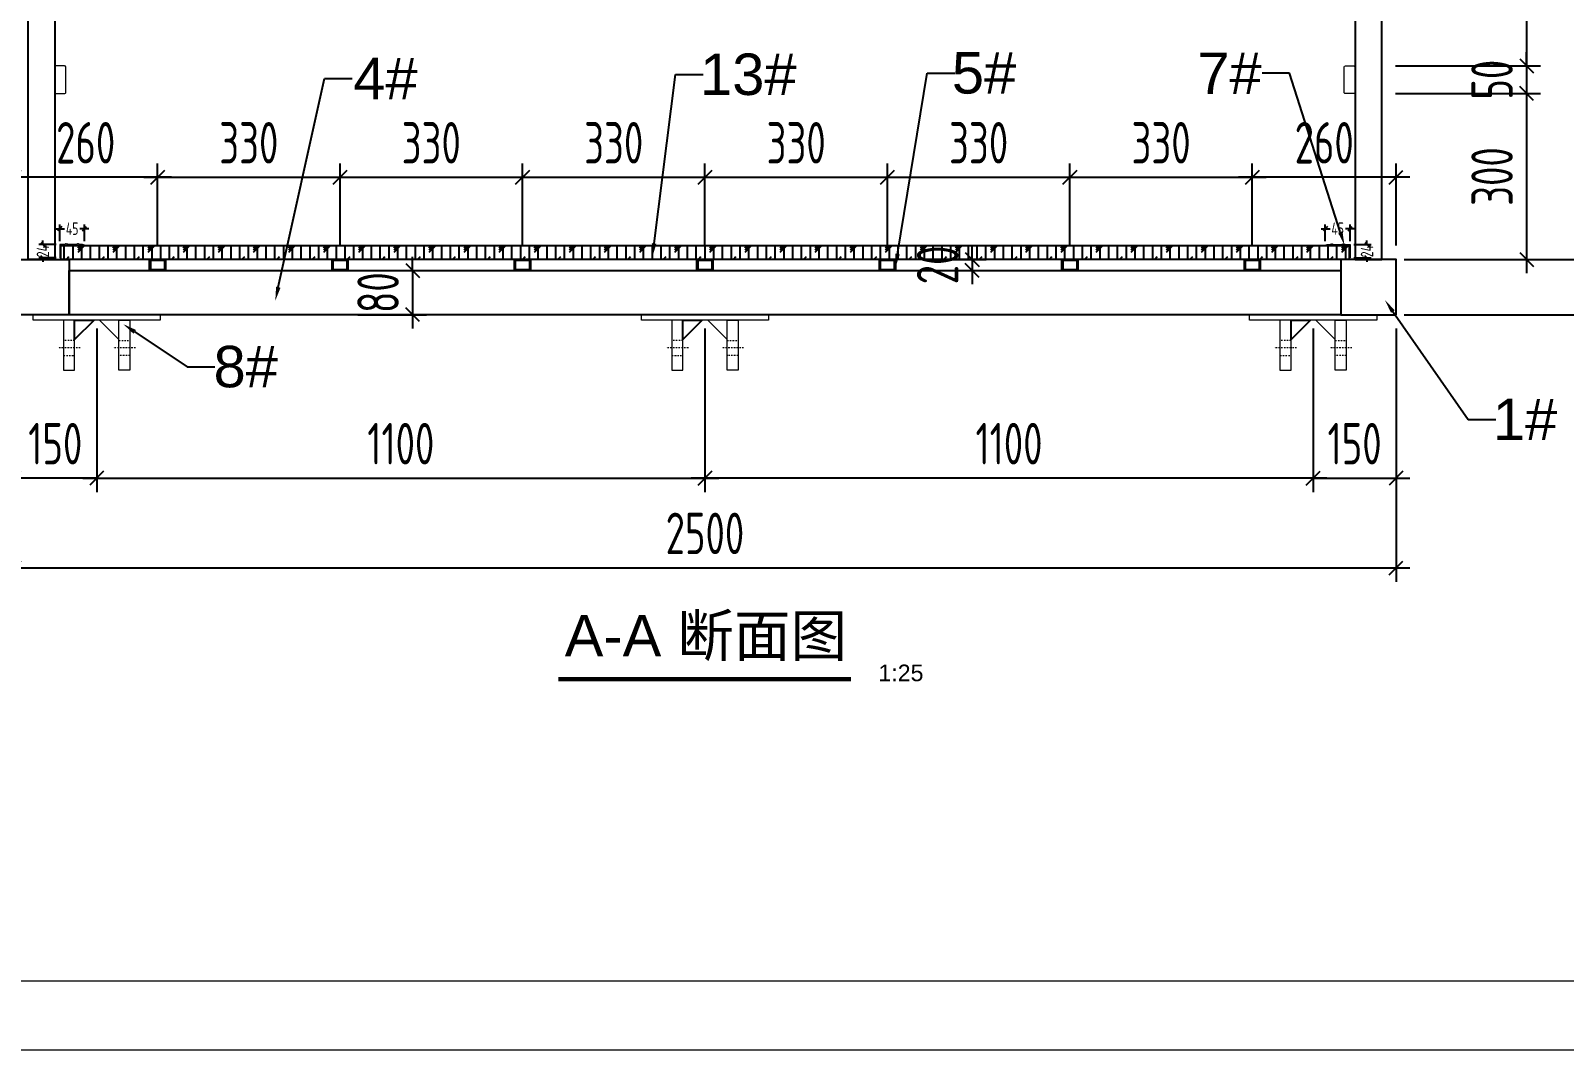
# Model space of a CAD drawing. Header units: millimetres. Extents: x 4 to 2106212, y -117026 to 198097.
# Drawn here: x 1808406 to 1813954, y 175267 to 178955 of the extents above; entities that cross this region are included whole.
import ezdxf
from ezdxf import colors
from ezdxf.entities.mleader import LeaderData, LeaderLine
from ezdxf.math import Vec2, Vec3

# ---------------------------------------------------------------- set-up
doc = ezdxf.new("R2010")
doc.units = ezdxf.units.MM
doc.linetypes.add('DASHDOT', pattern=[1, 0.5, -0.25, 0, -0.25])
for name, color, linetype, lineweight in [('图框', 7, 'Continuous', 13), ('型材', 7, 'Continuous', 15), ('文本', 3, 'Continuous', 13), ('结构', 4, 'Continuous', 18)]:
    doc.layers.add(name, color=color, linetype=linetype, lineweight=lineweight)
for name, color, linetype in [('标注', 9, 'Continuous'), ('铝横梁', 220, 'Continuous'), ('铝通', 4, 'Continuous'), ('面板', 44, 'Continuous')]:
    doc.layers.add(name, color=color, linetype=linetype)
doc.styles.add('Arial', font='arial.ttf')
doc.styles.add('hztxt', font='ros1.shx', dxfattribs={"width": 0.8, "bigfont": 'hztxt.shx'})
doc.dimstyles.new('DIM-15', dxfattribs={"dimscale": 15, "dimtxt": 3, "dimasz": 1, "dimexe": 1, "dimexo": 1, "dimgap": 0.5, "dimtad": 0, "dimdec": 1, "dimrnd": 0.0005, "dimzin": 9, "dimdsep": 46, "dimtxsty": 'hztxt', "dimblk": 'OBLIQUE', "dimcen": 0, "dimdle": 1, "dimclrd": 9, "dimclre": 9, "dimclrt": 2, "dimazin": 2, "dimtfac": 1, "dimtdec": 1, "dimtix": 1, "dimtofl": 0, "dimtmove": 2, "dimatfit": 3, "dimfxl": 1, "dimarcsym": 2})
doc.dimstyles.new('DIM-50-SC0.5', dxfattribs={"dimscale": 50, "dimtxt": 3, "dimasz": 1, "dimexe": 1, "dimexo": 1, "dimgap": 1, "dimtad": 1, "dimdec": 1, "dimlfac": 0.5, "dimdsep": 46, "dimtxsty": 'hztxt', "dimblk": 'OBLIQUE', "dimcen": 0, "dimdle": 1, "dimclrd": 9, "dimclre": 9, "dimclrt": 2, "dimadec": 1, "dimazin": 0, "dimtfac": 1, "dimtdec": 1, "dimtix": 1, "dimtmove": 2, "dimatfit": 3, "dimldrblk": 'OBLIQUE', "dimfxl": 15, "dimtolj": 1, "dimtzin": 0, "dimarcsym": 1})

# ---------------------------------------------------------------- blocks, each defined once
blk = doc.blocks.new('_Oblique')
at = {"color": 0, "linetype": 'ByBlock', "lineweight": -2}
blk.add_line((-0.5, -0.5), (0.5, 0.5), dxfattribs=at)
blk = doc.blocks.new('*D274')
at = {"layer": 'Defpoints', "color": 0, "transparency": 16777216}
for p in [(1808344.8, 177927.9), (1813344.8, 177927.9), (1813344.8, 177011.9)]:
    blk.add_point(p, dxfattribs=at)
at = {"layer": '标注', "color": 9, "lineweight": -2, "transparency": 16777216}
for p, q in [((1808344.8, 177877.9), (1808344.8, 176961.9)), ((1813344.8, 177877.9), (1813344.8, 176961.9)), ((1808294.8, 177011.9), (1813394.8, 177011.9))]:
    blk.add_line(p, q, dxfattribs=at)
at = {"layer": '标注', "color": 9, "lineweight": -2, "transparency": 16777216, "xscale": 50, "yscale": 50, "zscale": 50, "rotation": 180}
blk.add_blockref('_Oblique', (1808344.8, 177011.9), dxfattribs=at)
at = {"layer": '标注', "color": 9, "lineweight": -2, "transparency": 16777216, "xscale": 50, "yscale": 50, "zscale": 50}
blk.add_blockref('_Oblique', (1813344.8, 177011.9), dxfattribs=at)
at = {"layer": '标注', "color": 2, "transparency": 16777216, "insert": (1810844.8, 177136.9), "char_height": 150, "attachment_point": 5, "style": 'hztxt'}
blk.add_mtext('\\A1;2500', dxfattribs=at)
blk = doc.blocks.new('*D275')
at = {"layer": 'Defpoints', "color": 0, "transparency": 16777216}
for p in [(1813324.7, 180527.9), (1814203.3, 180527.9), (1813324.7, 178127.9)]:
    blk.add_point(p, dxfattribs=at)
at = {"layer": '标注', "color": 9, "lineweight": -2, "transparency": 16777216}
for p, q in [((1814203.3, 178077.9), (1814203.3, 180577.9)), ((1813374.7, 180527.9), (1814253.3, 180527.9)), ((1813374.7, 178127.9), (1814253.3, 178127.9))]:
    blk.add_line(p, q, dxfattribs=at)
at = {"layer": '标注', "color": 9, "lineweight": -2, "transparency": 16777216, "xscale": 50, "yscale": 50, "zscale": 50}
for p, rotation in [((1814203.3, 180527.9), 90), ((1814203.3, 178127.9), 270)]:
    blk.add_blockref('_Oblique', p, dxfattribs=dict(at, rotation=rotation))
at = {"layer": '标注', "color": 2, "transparency": 16777216, "insert": (1814078.3, 179327.9), "char_height": 150, "attachment_point": 5, "rotation": 90, "style": 'hztxt'}
blk.add_mtext('\\A1;1200', dxfattribs=at)
blk = doc.blocks.new('*D276')
at = {"layer": 'Defpoints', "color": 0, "transparency": 16777216}
for p in [(1813324.7, 180527.9, 0), (1813324.7, 177927.9, 0), (1814548.5, 177927.9)]:
    blk.add_point(p, dxfattribs=at)
at = {"layer": '标注', "color": 9, "lineweight": -2, "transparency": 16777216}
for p, q in [((1814548.5, 180577.9), (1814548.5, 177877.9)), ((1813374.7, 180527.9), (1814598.5, 180527.9)), ((1813374.7, 177927.9), (1814598.5, 177927.9))]:
    blk.add_line(p, q, dxfattribs=at)
at = {"layer": '标注', "color": 9, "lineweight": -2, "transparency": 16777216, "xscale": 50, "yscale": 50, "zscale": 50}
for p, rotation in [((1814548.5, 180527.9), 90), ((1814548.5, 177927.9), 270)]:
    blk.add_blockref('_Oblique', p, dxfattribs=dict(at, rotation=rotation))
at = {"layer": '标注', "color": 2, "transparency": 16777216, "insert": (1814423.5, 179227.9), "char_height": 150, "attachment_point": 5, "rotation": 90, "style": 'hztxt'}
blk.add_mtext('\\A1;1300', dxfattribs=at)
blk = doc.blocks.new('*D277')
at = {"layer": 'Defpoints', "color": 0, "transparency": 16777216}
for p in [(1813324.7, 178127.9, 0), (1813324.7, 177927.9, 0), (1814203.3, 177927.9)]:
    blk.add_point(p, dxfattribs=at)
at = {"layer": '标注', "color": 9, "lineweight": -2, "transparency": 16777216}
for p, q in [((1814203.3, 178127.9), (1814203.3, 178177.9)), ((1813374.7, 178127.9), (1814253.3, 178127.9)), ((1814203.3, 178127.9), (1814203.3, 177927.9)), ((1813374.7, 177927.9), (1814253.3, 177927.9)), ((1814203.3, 177927.9), (1814203.3, 177877.9))]:
    blk.add_line(p, q, dxfattribs=at)
at = {"layer": '标注', "color": 9, "lineweight": -2, "transparency": 16777216, "xscale": 50, "yscale": 50, "zscale": 50}
for p, rotation in [((1814203.3, 178127.9), 270), ((1814203.3, 177927.9), 90)]:
    blk.add_blockref('_Oblique', p, dxfattribs=dict(at, rotation=rotation))
at = {"layer": '标注', "color": 2, "transparency": 16777216, "insert": (1814078.3, 178027.9), "char_height": 150, "attachment_point": 5, "rotation": 90, "style": 'hztxt'}
blk.add_mtext('\\A1;100', dxfattribs=at)
blk = doc.blocks.new('*D289')
at = {"layer": 'Defpoints', "color": 0, "transparency": 16777216}
for p in [(1813292.8, 178727.9, 0), (1813324.7, 178127.9, 0), (1813817.1, 178127.9)]:
    blk.add_point(p, dxfattribs=at)
at = {"layer": '标注', "color": 9, "lineweight": -2, "transparency": 16777216}
for p, q in [((1813817.1, 178777.9), (1813817.1, 178077.9)), ((1813342.8, 178727.9), (1813867.1, 178727.9)), ((1813374.7, 178127.9), (1813867.1, 178127.9))]:
    blk.add_line(p, q, dxfattribs=at)
at = {"layer": '标注', "color": 9, "lineweight": -2, "transparency": 16777216, "xscale": 50, "yscale": 50, "zscale": 50}
for p, rotation in [((1813817.1, 178727.9), 90), ((1813817.1, 178127.9), 270)]:
    blk.add_blockref('_Oblique', p, dxfattribs=dict(at, rotation=rotation))
at = {"layer": '标注', "color": 2, "transparency": 16777216, "insert": (1813692.1, 178427.9), "char_height": 150, "attachment_point": 5, "rotation": 90, "style": 'hztxt'}
blk.add_mtext('\\A1;300', dxfattribs=at)
blk = doc.blocks.new('*D291')
at = {"layer": 'Defpoints', "color": 0, "transparency": 16777216}
for p in [(1813292.8, 178827.9), (1813292.8, 178727.9), (1813817.1, 178727.9)]:
    blk.add_point(p, dxfattribs=at)
at = {"layer": '标注', "color": 9, "lineweight": -2, "transparency": 16777216}
for p, q in [((1813817.1, 178827.9), (1813817.1, 178877.9)), ((1813342.8, 178827.9), (1813867.1, 178827.9)), ((1813817.1, 178827.9), (1813817.1, 178727.9)), ((1813342.8, 178727.9), (1813867.1, 178727.9)), ((1813817.1, 178727.9), (1813817.1, 178677.9))]:
    blk.add_line(p, q, dxfattribs=at)
at = {"layer": '标注', "color": 9, "lineweight": -2, "transparency": 16777216, "xscale": 50, "yscale": 50, "zscale": 50}
for p, rotation in [((1813817.1, 178827.9), 270), ((1813817.1, 178727.9), 90)]:
    blk.add_blockref('_Oblique', p, dxfattribs=dict(at, rotation=rotation))
at = {"layer": '标注', "color": 2, "transparency": 16777216, "insert": (1813692.1, 178777.9), "char_height": 150, "attachment_point": 5, "rotation": 90, "style": 'hztxt'}
blk.add_mtext('\\A1;50', dxfattribs=at)
blk = doc.blocks.new('*D292')
at = {"layer": 'Defpoints', "color": 0, "transparency": 16777216}
for p in [(1813292.8, 179627.9), (1813292.8, 178827.9, 0), (1813817.1, 178827.9)]:
    blk.add_point(p, dxfattribs=at)
at = {"layer": '标注', "color": 9, "lineweight": -2, "transparency": 16777216}
for p, q in [((1813817.1, 179677.9), (1813817.1, 178777.9)), ((1813342.8, 179627.9), (1813867.1, 179627.9)), ((1813342.8, 178827.9), (1813867.1, 178827.9))]:
    blk.add_line(p, q, dxfattribs=at)
at = {"layer": '标注', "color": 9, "lineweight": -2, "transparency": 16777216, "xscale": 50, "yscale": 50, "zscale": 50}
for p, rotation in [((1813817.1, 179627.9), 90), ((1813817.1, 178827.9), 270)]:
    blk.add_blockref('_Oblique', p, dxfattribs=dict(at, rotation=rotation))
at = {"layer": '标注', "color": 2, "transparency": 16777216, "insert": (1813692.1, 179227.9), "char_height": 150, "attachment_point": 5, "rotation": 90, "style": 'hztxt'}
blk.add_mtext('\\A1;400', dxfattribs=at)
blk = doc.blocks.new('*U175')
blk.add_lwpolyline([(-9.9, 80), (-79.9, 10), (-79.9, 80)], close=True)
at = {"layer": '图框'}
for points in [[(-119.9, -100), (-79.9, -100), (-79.9, 80), (-119.9, 80)], [(10.1, 80), (80.1, 10), (80.1, 80)], [(120.1, -100), (80.1, -100), (80.1, 80), (120.1, 80)]]:
    blk.add_lwpolyline(points, close=True, dxfattribs=at)
at = {"layer": '结构', "color": 1, "linetype": 'DASHDOT', "ltscale": 10}
for p, q in [((-59.9, -20), (-139.8, -20)), ((140.1, -20), (60.2, -20))]:
    blk.add_line(p, q, dxfattribs=at)
at = {"layer": '结构', "color": 3}
blk.add_lwpolyline([(-230, 100), (230, 100), (230, 80), (-230, 80)], close=True, dxfattribs=at)
at = {"layer": '结构', "color": 1, "linetype": 'DASHDOT', "ltscale": 10}
for points in [[(-119.9, -47), (-79.9, -47), (-79.9, 7), (-119.9, 7)], [(120.1, -47), (80.1, -47), (80.1, 7), (120.1, 7)]]:
    blk.add_lwpolyline(points, close=True, dxfattribs=at)
blk = doc.blocks.new('*U176')
at = {"color": 0, "linetype": 'ByBlock', "lineweight": -2, "transparency": 16777216}
for p in [(0, 0), (2200, 0), (4400, 0)]:
    blk.add_blockref('*U175', p, dxfattribs=at)
blk = doc.blocks.new('*D187')
at = {"layer": 'Defpoints', "color": 0, "transparency": 16777216}
for p in [(1809539.8, 178087.9, 0), (1809539.8, 177927.9, 0), (1809787.6, 177927.9)]:
    blk.add_point(p, dxfattribs=at)
at = {"layer": '标注', "color": 9, "lineweight": -2, "transparency": 16777216}
for p, q in [((1809787.6, 178087.9), (1809787.6, 178137.9)), ((1809589.8, 178087.9), (1809837.6, 178087.9)), ((1809787.6, 178087.9), (1809787.6, 177927.9)), ((1809589.8, 177927.9), (1809837.6, 177927.9)), ((1809787.6, 177927.9), (1809787.6, 177877.9))]:
    blk.add_line(p, q, dxfattribs=at)
at = {"layer": '标注', "color": 9, "lineweight": -2, "transparency": 16777216, "xscale": 50, "yscale": 50, "zscale": 50}
for p, rotation in [((1809787.6, 178087.9), 270), ((1809787.6, 177927.9), 90)]:
    blk.add_blockref('_Oblique', p, dxfattribs=dict(at, rotation=rotation))
at = {"layer": '标注', "color": 2, "transparency": 16777216, "insert": (1809662.6, 178007.9), "char_height": 150, "attachment_point": 5, "rotation": 90, "style": 'hztxt'}
blk.add_mtext('\\A1;80', dxfattribs=at)
blk = doc.blocks.new('*D365')
at = {"layer": 'Defpoints', "color": 0, "transparency": 16777216}
for p in [(1808344.8, 177927.9), (1808644.8, 177927.9), (1808344.8, 177336.5)]:
    blk.add_point(p, dxfattribs=at)
at = {"layer": '标注', "color": 9, "lineweight": -2, "transparency": 16777216}
for p, q in [((1808344.8, 177877.9), (1808344.8, 177286.5)), ((1808644.8, 177877.9), (1808644.8, 177286.5)), ((1808344.8, 177336.5), (1808294.8, 177336.5)), ((1808644.8, 177336.5), (1808344.8, 177336.5)), ((1808644.8, 177336.5), (1808694.8, 177336.5))]:
    blk.add_line(p, q, dxfattribs=at)
at = {"layer": '标注', "color": 9, "lineweight": -2, "transparency": 16777216, "xscale": 50, "yscale": 50, "zscale": 50}
blk.add_blockref('_Oblique', (1808344.8, 177336.5), dxfattribs=at)
at = {"layer": '标注', "color": 9, "lineweight": -2, "transparency": 16777216, "xscale": 50, "yscale": 50, "zscale": 50, "rotation": 180}
blk.add_blockref('_Oblique', (1808644.8, 177336.5), dxfattribs=at)
at = {"layer": '标注', "color": 2, "transparency": 16777216, "insert": (1808494.8, 177461.5), "char_height": 150, "attachment_point": 5, "style": 'hztxt'}
blk.add_mtext('\\A1;150', dxfattribs=at)
blk = doc.blocks.new('*D366')
at = {"layer": 'Defpoints', "color": 0, "transparency": 16777216}
for p in [(1808644.8, 177927.9), (1810844.8, 177927.9, 0), (1810844.8, 177336.5)]:
    blk.add_point(p, dxfattribs=at)
at = {"layer": '标注', "color": 9, "lineweight": -2, "transparency": 16777216}
for p, q in [((1808644.8, 177877.9), (1808644.8, 177286.5)), ((1810844.8, 177877.9), (1810844.8, 177286.5)), ((1808594.8, 177336.5), (1810894.8, 177336.5))]:
    blk.add_line(p, q, dxfattribs=at)
at = {"layer": '标注', "color": 9, "lineweight": -2, "transparency": 16777216, "xscale": 50, "yscale": 50, "zscale": 50, "rotation": 180}
blk.add_blockref('_Oblique', (1808644.8, 177336.5), dxfattribs=at)
at = {"layer": '标注', "color": 9, "lineweight": -2, "transparency": 16777216, "xscale": 50, "yscale": 50, "zscale": 50}
blk.add_blockref('_Oblique', (1810844.8, 177336.5), dxfattribs=at)
at = {"layer": '标注', "color": 2, "transparency": 16777216, "insert": (1809744.8, 177461.5), "char_height": 150, "attachment_point": 5, "style": 'hztxt'}
blk.add_mtext('\\A1;1100', dxfattribs=at)
blk = doc.blocks.new('*D367')
at = {"layer": 'Defpoints', "color": 0, "transparency": 16777216}
for p in [(1813044.8, 177927.9), (1813344.8, 177927.9), (1813344.8, 177336.5)]:
    blk.add_point(p, dxfattribs=at)
at = {"layer": '标注', "color": 9, "lineweight": -2, "transparency": 16777216}
for p, q in [((1813044.8, 177877.9), (1813044.8, 177286.5)), ((1813344.8, 177877.9), (1813344.8, 177286.5)), ((1813044.8, 177336.5), (1812994.8, 177336.5)), ((1813044.8, 177336.5), (1813344.8, 177336.5)), ((1813344.8, 177336.5), (1813394.8, 177336.5))]:
    blk.add_line(p, q, dxfattribs=at)
at = {"layer": '标注', "color": 9, "lineweight": -2, "transparency": 16777216, "xscale": 50, "yscale": 50, "zscale": 50}
blk.add_blockref('_Oblique', (1813044.8, 177336.5), dxfattribs=at)
at = {"layer": '标注', "color": 9, "lineweight": -2, "transparency": 16777216, "xscale": 50, "yscale": 50, "zscale": 50, "rotation": 180}
blk.add_blockref('_Oblique', (1813344.8, 177336.5), dxfattribs=at)
at = {"layer": '标注', "color": 2, "transparency": 16777216, "insert": (1813194.8, 177461.5), "char_height": 150, "attachment_point": 5, "style": 'hztxt'}
blk.add_mtext('\\A1;150', dxfattribs=at)
blk = doc.blocks.new('GW-TK')
at = {"layer": '图框'}
for points in [[(927183.55, 464715.01), (927603.55, 464715.01), (927603.55, 464418.01), (927183.55, 464418.01)], [(927188.55, 464710.01), (927598.55, 464710.01), (927598.55, 464423.01), (927188.55, 464423.01)]]:
    blk.add_lwpolyline(points, close=True, dxfattribs=at)
blk = doc.blocks.new('Fushou')
at = {"layer": '型材'}
blk.add_lwpolyline([(320873, 174507.1, 0.414214), (320878, 174512.1), (320878, 174602.1, 0.414214), (320873, 174607.1), (320843, 174607.1, 0.414214), (320838, 174602.1), (320838, 174512.1, 0.414214), (320843, 174507.1)], format="xyb", close=True, dxfattribs=at)
at = {"layer": '型材', "elevation": 0}
blk.add_lwpolyline([(320873, 173607.1, 0.414214), (320878, 173612.1), (320878, 173702.1, 0.414214), (320873, 173707.1), (320843, 173707.1, 0.414214), (320838, 173702.1), (320838, 173612.1, 0.414214), (320843, 173607.1)], format="xyb", close=True, dxfattribs=at)
at = {"layer": '铝横梁', "color": 6}
blk.add_lwpolyline([(320742, 175207.1), (320838, 175207.1), (320838, 173007.1), (320742, 173007.1)], close=True, dxfattribs=at)
at = {"layer": '铝通'}
for points in [[(320690, 175207.1), (320690, 175407.1), (320890, 175407.1), (320890, 175207.1), (320690, 175207.1)], [(320690, 172807.1), (320690, 173007.1), (320890, 173007.1), (320890, 172807.1), (320690, 172807.1)]]:
    blk.add_lwpolyline(points, dxfattribs=at)
blk = doc.blocks.new('*D453')
at = {"layer": 'Defpoints', "color": 0, "transparency": 16777216}
for p in [(1810844.8, 177927.9, 0), (1813044.8, 177927.9), (1810844.8, 177336.5)]:
    blk.add_point(p, dxfattribs=at)
at = {"layer": '标注', "color": 9, "lineweight": -2, "transparency": 16777216}
for p, q in [((1810844.8, 177877.9), (1810844.8, 177286.5)), ((1813044.8, 177877.9), (1813044.8, 177286.5)), ((1813094.8, 177336.5), (1810794.8, 177336.5))]:
    blk.add_line(p, q, dxfattribs=at)
at = {"layer": '标注', "color": 9, "lineweight": -2, "transparency": 16777216, "xscale": 50, "yscale": 50, "zscale": 50, "rotation": 180}
blk.add_blockref('_Oblique', (1810844.8, 177336.5), dxfattribs=at)
at = {"layer": '标注', "color": 9, "lineweight": -2, "transparency": 16777216, "xscale": 50, "yscale": 50, "zscale": 50}
blk.add_blockref('_Oblique', (1813044.8, 177336.5), dxfattribs=at)
at = {"layer": '标注', "color": 2, "transparency": 16777216, "insert": (1811944.8, 177461.5), "char_height": 150, "attachment_point": 5, "style": 'hztxt'}
blk.add_mtext('\\A1;1100', dxfattribs=at)
blk = doc.blocks.new('*U454')
for points in [[(-30, 20), (-30, -20), (30, -20), (30, 20)], [(-26, 16), (-26, -16), (26, -16), (26, 16)]]:
    blk.add_lwpolyline(points, close=True)
blk = doc.blocks.new('*U455')
at = {"color": 0, "linetype": 'ByBlock', "lineweight": -2, "transparency": 16777216}
for p in [(0, 0), (660, 0), (1320, 0), (1980, 0), (2640, 0), (3300, 0), (3960, 0)]:
    blk.add_blockref('*U454', p, dxfattribs=at)
blk = doc.blocks.new('*D456')
at = {"layer": 'Defpoints', "color": 0, "transparency": 16777216}
for p in [(1812824.9, 178424.9), (1812824.9, 178127.9, 0), (1813344.8, 178127.9)]:
    blk.add_point(p, dxfattribs=at)
at = {"layer": '标注', "color": 9, "lineweight": -2, "transparency": 16777216}
for p, q in [((1812824.9, 178177.9), (1812824.9, 178474.9)), ((1813344.8, 178177.9), (1813344.8, 178474.9)), ((1813394.8, 178424.9), (1812774.9, 178424.9))]:
    blk.add_line(p, q, dxfattribs=at)
at = {"layer": '标注', "color": 9, "lineweight": -2, "transparency": 16777216, "xscale": 50, "yscale": 50, "zscale": 50}
for p, rotation in [((1812824.9, 178424.9), 179.9999999992496), ((1813344.8, 178424.9), 359.9999999992496)]:
    blk.add_blockref('_Oblique', p, dxfattribs=dict(at, rotation=rotation))
at = {"layer": '标注', "color": 2, "transparency": 16777216, "insert": (1813084.9, 178549.9), "char_height": 150, "attachment_point": 5, "style": 'hztxt'}
blk.add_mtext('\\A1;260', dxfattribs=at)
blk = doc.blocks.new('*D457')
at = {"layer": 'Defpoints', "color": 0, "transparency": 16777216}
for p in [(1808344.8, 178424.9), (1808344.8, 178127.9), (1808864.9, 178127.9, 0)]:
    blk.add_point(p, dxfattribs=at)
at = {"layer": '标注', "color": 9, "lineweight": -2, "transparency": 16777216}
for p, q in [((1808344.8, 178177.9), (1808344.8, 178474.9)), ((1808864.9, 178177.9), (1808864.9, 178474.9)), ((1808914.9, 178424.9), (1808294.8, 178424.9))]:
    blk.add_line(p, q, dxfattribs=at)
at = {"layer": '标注', "color": 9, "lineweight": -2, "transparency": 16777216, "xscale": 50, "yscale": 50, "zscale": 50, "rotation": 180}
blk.add_blockref('_Oblique', (1808344.8, 178424.9), dxfattribs=at)
at = {"layer": '标注', "color": 9, "lineweight": -2, "transparency": 16777216, "xscale": 50, "yscale": 50, "zscale": 50}
blk.add_blockref('_Oblique', (1808864.9, 178424.9), dxfattribs=at)
at = {"layer": '标注', "color": 2, "transparency": 16777216, "insert": (1808604.8, 178549.9), "char_height": 150, "attachment_point": 5, "style": 'hztxt'}
blk.add_mtext('\\A1;260', dxfattribs=at)
blk = doc.blocks.new('*D458')
at = {"layer": 'Defpoints', "color": 0, "transparency": 16777216}
for p in [(1809524.9, 178424.9), (1808864.9, 178127.9, 0), (1809524.9, 178127.9, 0)]:
    blk.add_point(p, dxfattribs=at)
at = {"layer": '标注', "color": 9, "lineweight": -2, "transparency": 16777216}
for p, q in [((1808864.9, 178177.9), (1808864.9, 178474.9)), ((1809524.9, 178177.9), (1809524.9, 178474.9)), ((1808814.9, 178424.9), (1809574.9, 178424.9))]:
    blk.add_line(p, q, dxfattribs=at)
at = {"layer": '标注', "color": 9, "lineweight": -2, "transparency": 16777216, "xscale": 50, "yscale": 50, "zscale": 50, "rotation": 180}
blk.add_blockref('_Oblique', (1808864.9, 178424.9), dxfattribs=at)
at = {"layer": '标注', "color": 9, "lineweight": -2, "transparency": 16777216, "xscale": 50, "yscale": 50, "zscale": 50}
blk.add_blockref('_Oblique', (1809524.9, 178424.9), dxfattribs=at)
at = {"layer": '标注', "color": 2, "transparency": 16777216, "insert": (1809194.9, 178549.9), "char_height": 150, "attachment_point": 5, "style": 'hztxt'}
blk.add_mtext('\\A1;330', dxfattribs=at)
blk = doc.blocks.new('*D459')
at = {"layer": 'Defpoints', "color": 0, "transparency": 16777216}
for p in [(1810184.9, 178424.9), (1809524.9, 178127.9, 0), (1810184.9, 178127.9, 0)]:
    blk.add_point(p, dxfattribs=at)
at = {"layer": '标注', "color": 9, "lineweight": -2, "transparency": 16777216}
for p, q in [((1809524.9, 178177.9), (1809524.9, 178474.9)), ((1810184.9, 178177.9), (1810184.9, 178474.9)), ((1809474.9, 178424.9), (1810234.9, 178424.9))]:
    blk.add_line(p, q, dxfattribs=at)
at = {"layer": '标注', "color": 9, "lineweight": -2, "transparency": 16777216, "xscale": 50, "yscale": 50, "zscale": 50, "rotation": 180}
blk.add_blockref('_Oblique', (1809524.9, 178424.9), dxfattribs=at)
at = {"layer": '标注', "color": 9, "lineweight": -2, "transparency": 16777216, "xscale": 50, "yscale": 50, "zscale": 50}
blk.add_blockref('_Oblique', (1810184.9, 178424.9), dxfattribs=at)
at = {"layer": '标注', "color": 2, "transparency": 16777216, "insert": (1809854.9, 178549.9), "char_height": 150, "attachment_point": 5, "style": 'hztxt'}
blk.add_mtext('\\A1;330', dxfattribs=at)
blk = doc.blocks.new('*D460')
at = {"layer": 'Defpoints', "color": 0, "transparency": 16777216}
for p in [(1810844.9, 178424.9), (1810184.9, 178127.9, 0), (1810844.9, 178127.9, 0)]:
    blk.add_point(p, dxfattribs=at)
at = {"layer": '标注', "color": 9, "lineweight": -2, "transparency": 16777216}
for p, q in [((1810184.9, 178177.9), (1810184.9, 178474.9)), ((1810844.9, 178177.9), (1810844.9, 178474.9)), ((1810134.9, 178424.9), (1810894.9, 178424.9))]:
    blk.add_line(p, q, dxfattribs=at)
at = {"layer": '标注', "color": 9, "lineweight": -2, "transparency": 16777216, "xscale": 50, "yscale": 50, "zscale": 50, "rotation": 180}
blk.add_blockref('_Oblique', (1810184.9, 178424.9), dxfattribs=at)
at = {"layer": '标注', "color": 9, "lineweight": -2, "transparency": 16777216, "xscale": 50, "yscale": 50, "zscale": 50}
blk.add_blockref('_Oblique', (1810844.9, 178424.9), dxfattribs=at)
at = {"layer": '标注', "color": 2, "transparency": 16777216, "insert": (1810514.9, 178549.9), "char_height": 150, "attachment_point": 5, "style": 'hztxt'}
blk.add_mtext('\\A1;330', dxfattribs=at)
blk = doc.blocks.new('*D461')
at = {"layer": 'Defpoints', "color": 0, "transparency": 16777216}
for p in [(1811504.9, 178424.9), (1810844.9, 178127.9, 0), (1811504.9, 178127.9, 0)]:
    blk.add_point(p, dxfattribs=at)
at = {"layer": '标注', "color": 9, "lineweight": -2, "transparency": 16777216}
for p, q in [((1810844.9, 178177.9), (1810844.9, 178474.9)), ((1811504.9, 178177.9), (1811504.9, 178474.9)), ((1810794.9, 178424.9), (1811554.9, 178424.9))]:
    blk.add_line(p, q, dxfattribs=at)
at = {"layer": '标注', "color": 9, "lineweight": -2, "transparency": 16777216, "xscale": 50, "yscale": 50, "zscale": 50, "rotation": 180}
blk.add_blockref('_Oblique', (1810844.9, 178424.9), dxfattribs=at)
at = {"layer": '标注', "color": 9, "lineweight": -2, "transparency": 16777216, "xscale": 50, "yscale": 50, "zscale": 50}
blk.add_blockref('_Oblique', (1811504.9, 178424.9), dxfattribs=at)
at = {"layer": '标注', "color": 2, "transparency": 16777216, "insert": (1811174.9, 178549.9), "char_height": 150, "attachment_point": 5, "style": 'hztxt'}
blk.add_mtext('\\A1;330', dxfattribs=at)
blk = doc.blocks.new('*D462')
at = {"layer": 'Defpoints', "color": 0, "transparency": 16777216}
for p in [(1812164.9, 178424.9), (1811504.9, 178127.9, 0), (1812164.9, 178127.9, 0)]:
    blk.add_point(p, dxfattribs=at)
at = {"layer": '标注', "color": 9, "lineweight": -2, "transparency": 16777216}
for p, q in [((1811504.9, 178177.9), (1811504.9, 178474.9)), ((1812164.9, 178177.9), (1812164.9, 178474.9)), ((1811454.9, 178424.9), (1812214.9, 178424.9))]:
    blk.add_line(p, q, dxfattribs=at)
at = {"layer": '标注', "color": 9, "lineweight": -2, "transparency": 16777216, "xscale": 50, "yscale": 50, "zscale": 50, "rotation": 180}
blk.add_blockref('_Oblique', (1811504.9, 178424.9), dxfattribs=at)
at = {"layer": '标注', "color": 9, "lineweight": -2, "transparency": 16777216, "xscale": 50, "yscale": 50, "zscale": 50}
blk.add_blockref('_Oblique', (1812164.9, 178424.9), dxfattribs=at)
at = {"layer": '标注', "color": 2, "transparency": 16777216, "insert": (1811834.9, 178549.9), "char_height": 150, "attachment_point": 5, "style": 'hztxt'}
blk.add_mtext('\\A1;330', dxfattribs=at)
blk = doc.blocks.new('*D463')
at = {"layer": 'Defpoints', "color": 0, "transparency": 16777216}
for p in [(1812824.9, 178424.9), (1812164.9, 178127.9, 0), (1812824.9, 178127.9, 0)]:
    blk.add_point(p, dxfattribs=at)
at = {"layer": '标注', "color": 9, "lineweight": -2, "transparency": 16777216}
for p, q in [((1812164.9, 178177.9), (1812164.9, 178474.9)), ((1812824.9, 178177.9), (1812824.9, 178474.9)), ((1812114.9, 178424.9), (1812874.9, 178424.9))]:
    blk.add_line(p, q, dxfattribs=at)
at = {"layer": '标注', "color": 9, "lineweight": -2, "transparency": 16777216, "xscale": 50, "yscale": 50, "zscale": 50, "rotation": 180}
blk.add_blockref('_Oblique', (1812164.9, 178424.9), dxfattribs=at)
at = {"layer": '标注', "color": 9, "lineweight": -2, "transparency": 16777216, "xscale": 50, "yscale": 50, "zscale": 50}
blk.add_blockref('_Oblique', (1812824.9, 178424.9), dxfattribs=at)
at = {"layer": '标注', "color": 2, "transparency": 16777216, "insert": (1812494.9, 178549.9), "char_height": 150, "attachment_point": 5, "style": 'hztxt'}
blk.add_mtext('\\A1;330', dxfattribs=at)
blk = doc.blocks.new('*D464')
at = {"layer": 'Defpoints', "color": 0, "transparency": 16777216}
for p in [(1811588.7, 178127.9, 0), (1811588.7, 178087.9, 0), (1811811.6, 178087.9)]:
    blk.add_point(p, dxfattribs=at)
at = {"layer": '标注', "color": 9, "lineweight": -2, "transparency": 16777216}
for p, q in [((1811811.6, 178127.9), (1811811.6, 178177.9)), ((1811638.7, 178127.9), (1811861.6, 178127.9)), ((1811638.7, 178087.9), (1811861.6, 178087.9)), ((1811811.6, 178127.9), (1811811.6, 178087.9)), ((1811811.6, 178087.9), (1811811.6, 178037.9))]:
    blk.add_line(p, q, dxfattribs=at)
at = {"layer": '标注', "color": 9, "lineweight": -2, "transparency": 16777216, "xscale": 50, "yscale": 50, "zscale": 50}
for p, rotation in [((1811811.6, 178127.9), 270), ((1811811.6, 178087.9), 90)]:
    blk.add_blockref('_Oblique', p, dxfattribs=dict(at, rotation=rotation))
at = {"layer": '标注', "color": 2, "transparency": 16777216, "insert": (1811686.6, 178107.9), "char_height": 150, "attachment_point": 5, "rotation": 90, "style": 'hztxt'}
blk.add_mtext('\\A1;20', dxfattribs=at)
blk = doc.blocks.new('*D2396')
at = {"layer": 'Defpoints', "color": 0, "transparency": 16777216}
for p in [(1808510.8, 178239.1), (1808510.8, 178178.9, 0), (1808600.8, 178178.5, 0)]:
    blk.add_point(p, dxfattribs=at)
at = {"layer": '标注', "color": 9, "lineweight": -2, "transparency": 16777216}
for p, q in [((1808510.8, 178193.9), (1808510.8, 178254.1)), ((1808600.8, 178193.5), (1808600.8, 178254.1)), ((1808495.8, 178239.1), (1808527.9, 178239.1)), ((1808615.8, 178239.1), (1808583.7, 178239.1))]:
    blk.add_line(p, q, dxfattribs=at)
at = {"layer": '标注', "color": 9, "lineweight": -2, "transparency": 16777216, "xscale": 15, "yscale": 15, "zscale": 15, "rotation": 180}
blk.add_blockref('_Oblique', (1808510.8, 178239.1), dxfattribs=at)
at = {"layer": '标注', "color": 9, "lineweight": -2, "transparency": 16777216, "xscale": 15, "yscale": 15, "zscale": 15}
blk.add_blockref('_Oblique', (1808600.8, 178239.1), dxfattribs=at)
at = {"layer": '标注', "color": 2, "transparency": 16777216, "insert": (1808555.8, 178239.1), "char_height": 45, "attachment_point": 5, "style": 'hztxt'}
blk.add_mtext('45', dxfattribs=at)
blk = doc.blocks.new('*D2397')
at = {"layer": 'Defpoints', "color": 0, "transparency": 16777216}
for p in [(1808512.8, 178181.9, 0), (1808449.9, 178133.9), (1808512.8, 178133.9, 0)]:
    blk.add_point(p, dxfattribs=at)
at = {"layer": '标注', "color": 9, "lineweight": -2, "transparency": 16777216}
for p, q in [((1808449.9, 178181.9), (1808449.9, 178196.9)), ((1808497.8, 178181.9), (1808434.9, 178181.9)), ((1808497.8, 178133.9), (1808434.9, 178133.9)), ((1808449.9, 178133.9), (1808449.9, 178118.9))]:
    blk.add_line(p, q, dxfattribs=at)
at = {"layer": '标注', "color": 9, "lineweight": -2, "transparency": 16777216, "xscale": 15, "yscale": 15, "zscale": 15}
for p, rotation in [((1808449.9, 178181.9), 270), ((1808449.9, 178133.9), 90)]:
    blk.add_blockref('_Oblique', p, dxfattribs=dict(at, rotation=rotation))
at = {"layer": '标注', "color": 2, "transparency": 16777216, "insert": (1808449.9, 178157.9), "char_height": 45, "attachment_point": 5, "rotation": 90, "style": 'hztxt'}
blk.add_mtext('24', dxfattribs=at)
blk = doc.blocks.new('*D2398')
at = {"layer": 'Defpoints', "color": 0, "transparency": 16777216}
for p in [(1813178.8, 178239.1), (1813088.8, 178178.5, 0), (1813178.8, 178178.9, 0)]:
    blk.add_point(p, dxfattribs=at)
at = {"layer": '标注', "color": 9, "lineweight": -2, "transparency": 16777216}
for p, q in [((1813088.8, 178193.5), (1813088.8, 178254.1)), ((1813178.8, 178193.9), (1813178.8, 178254.1)), ((1813073.8, 178239.1), (1813105.9, 178239.1)), ((1813193.8, 178239.1), (1813161.7, 178239.1))]:
    blk.add_line(p, q, dxfattribs=at)
at = {"layer": '标注', "color": 9, "lineweight": -2, "transparency": 16777216, "xscale": 15, "yscale": 15, "zscale": 15, "rotation": 180}
blk.add_blockref('_Oblique', (1813088.8, 178239.1), dxfattribs=at)
at = {"layer": '标注', "color": 9, "lineweight": -2, "transparency": 16777216, "xscale": 15, "yscale": 15, "zscale": 15}
blk.add_blockref('_Oblique', (1813178.8, 178239.1), dxfattribs=at)
at = {"layer": '标注', "color": 2, "transparency": 16777216, "insert": (1813133.8, 178239.1), "char_height": 45, "attachment_point": 5, "style": 'hztxt'}
blk.add_mtext('45', dxfattribs=at)
blk = doc.blocks.new('*D2399')
at = {"layer": 'Defpoints', "color": 0, "transparency": 16777216}
for p in [(1813176.8, 178181.9, 0), (1813176.8, 178133.9, 0), (1813239.7, 178133.9)]:
    blk.add_point(p, dxfattribs=at)
at = {"layer": '标注', "color": 9, "lineweight": -2, "transparency": 16777216}
for p, q in [((1813239.7, 178181.9), (1813239.7, 178196.9)), ((1813191.8, 178181.9), (1813254.7, 178181.9)), ((1813191.8, 178133.9), (1813254.7, 178133.9)), ((1813239.7, 178133.9), (1813239.7, 178118.9))]:
    blk.add_line(p, q, dxfattribs=at)
at = {"layer": '标注', "color": 9, "lineweight": -2, "transparency": 16777216, "xscale": 15, "yscale": 15, "zscale": 15}
for p, rotation in [((1813239.7, 178181.9), 270), ((1813239.7, 178133.9), 90)]:
    blk.add_blockref('_Oblique', p, dxfattribs=dict(at, rotation=rotation))
at = {"layer": '标注', "color": 2, "transparency": 16777216, "insert": (1813239.7, 178157.9), "char_height": 45, "attachment_point": 5, "rotation": 90, "style": 'hztxt'}
blk.add_mtext('24', dxfattribs=at)

msp = doc.modelspace()

# ---------------------------------------------------------------- hatches: boundary and pattern name
at = {"layer": '面板'}
h = msp.add_hatch(dxfattribs=at)
h.set_pattern_fill('CORK', color=256, scale=10, angle=90)
h.set_pattern_definition([(90, (-105807.11, -2679.29), (-31.75, 2e-15), []), (225, (-105791.24, -2663.415), (63.5000274, -63.5000274), [44.9013, -44.9013]), (225, (-105791.24, -2655.48), (63.5000274, -63.5000274), [44.9013, -44.9013]), (225, (-105791.24, -2647.54), (63.5000274, -63.5000274), [44.9013, -44.9013])])
h.paths.add_polyline_path([(1813174.8443, 178177.9238), (1808514.8204, 178177.9238), (1808514.8204, 178127.9238), (1813174.8443, 178127.9238)])

# ---------------------------------------------------------------- linework, layer by layer
at = {"const_width": 15}
msp.add_lwpolyline([(1810314.3635, 176609.4907), (1811373.0058, 176609.4907)], dxfattribs=at)
at = {"layer": '型材', "color": 4, "elevation": -0.001}
for points in [[(1808532.7233, 178184.0208, 0.414213612), (1808531.5919, 178184.0208), (1808529.7292, 178182.1581, -0.198912395), (1808529.1635, 178181.9238), (1808512.8204, 178181.9238, 0.414213562), (1808510.8204, 178179.9238), (1808510.8204, 178134.9238, 0.414213562), (1808511.8204, 178133.9238), (1808513.8204, 178133.9238, 0.414213562), (1808514.8204, 178134.9238), (1808514.8204, 178177.9238), (1808600.2204, 178177.9238, 0.665644125), (1808600.6476, 178178.945, 0.200736682), (1808593.5271, 178181.9238), (1808582.4772, 178181.9238, -0.198912395), (1808581.9115, 178182.1581), (1808580.0488, 178184.0208, 0.414213612), (1808578.9174, 178184.0208), (1808577.386, 178182.4894, -0.414213624), (1808576.2547, 178182.4894), (1808574.7233, 178184.0208, 0.414213612), (1808573.5919, 178184.0208), (1808571.7292, 178182.1581, -0.198912395), (1808571.1635, 178181.9238), (1808540.4772, 178181.9238, -0.198912395), (1808539.9115, 178182.1581), (1808538.0488, 178184.0208, 0.414213612), (1808536.9174, 178184.0208), (1808535.386, 178182.4894, -0.414213624), (1808534.2547, 178182.4894)], [(1813156.9414, 178184.0208, -0.414213612), (1813158.0728, 178184.0208), (1813159.9355, 178182.1581, 0.198912395), (1813160.5012, 178181.9238), (1813176.8443, 178181.9238, -0.414213562), (1813178.8443, 178179.9238), (1813178.8443, 178134.9238, -0.414213562), (1813177.8443, 178133.9238), (1813175.8443, 178133.9238, -0.414213562), (1813174.8443, 178134.9238), (1813174.8443, 178177.9238), (1813089.4443, 178177.9238, -0.665644125), (1813089.0171, 178178.945, -0.200736682), (1813096.1376, 178181.9238), (1813107.1875, 178181.9238, 0.198912395), (1813107.7532, 178182.1581), (1813109.6159, 178184.0208, -0.414213612), (1813110.7473, 178184.0208), (1813112.2787, 178182.4894, 0.414213624), (1813113.41, 178182.4894), (1813114.9414, 178184.0208, -0.414213612), (1813116.0728, 178184.0208), (1813117.9355, 178182.1581, 0.198912395), (1813118.5012, 178181.9238), (1813149.1875, 178181.9238, 0.198912395), (1813149.7532, 178182.1581), (1813151.6159, 178184.0208, -0.414213612), (1813152.7473, 178184.0208), (1813154.2787, 178182.4894, 0.414213624), (1813155.41, 178182.4894)]]:
    msp.add_lwpolyline(points, format="xyb", close=True, dxfattribs=at)
at = {"layer": '铝横梁', "color": 11, "elevation": -0.001}
msp.add_lwpolyline([(1808544.8207, 177927.9238), (1808544.8207, 178087.9238), (1813144.8447, 178087.9238), (1813144.8447, 177927.9238)], close=True, dxfattribs=at)
at = {"layer": '面板', "elevation": -0.001}
msp.add_lwpolyline([(1808514.8204, 178127.9238), (1808514.8204, 178177.9238), (1813174.8443, 178177.9238), (1813174.8443, 178127.9238)], close=True, dxfattribs=at)

# ---------------------------------------------------------------- block references
at = {"color": 7}
msp.add_blockref('Fushou', (1487654.8114, 5120.7774), dxfattribs=at)
at = {"color": 7, "xscale": -1}
msp.add_blockref('Fushou', (2134034.8541, 5120.7774), dxfattribs=at)
for name, p in [('*U455', (1808864.8618, 178107.9238, -0.001)), ('*U176', (1808644.8207, 177827.9238))]:
    msp.add_blockref(name, p)
at = {"layer": '文本', "xscale": 50, "yscale": 50, "zscale": 50}
msp.add_blockref('GW-TK', (-44554165.2262, -23045633.3238), dxfattribs=at)

# ---------------------------------------------------------------- texts
at = {"layer": '文本', "attachment_point": 1, "style": 'Arial'}
for s, width, gutter_width, heights, insert, char_height in [('A-A 断面图', 1456.988755, 12.5, [2.501110429875553e-12], (1810337.6916, 176842.2616, -0.0021), 150), ('1:25', 732.361535, 18.75, [0], (1811472.257, 176662.394), 60)]:
    msp.add_mtext_dynamic_manual_height_columns(s, width=width, gutter_width=gutter_width, heights=heights, dxfattribs=dict(at, insert=insert, char_height=char_height))

# ---------------------------------------------------------------- dimensions: what is measured, and where the dimension line sits
at = {"layer": '标注'}
for base, p1, p2, angle, picture, middle in [((1814203.3297, 180527.9198, -0.001), (1813324.7443, 178127.9238, -0.001), (1813324.7443, 180527.9198, -0.001), 90, '*D275', (1814078.3297, 179327.9218, -0.001)), ((1814548.4959, 177927.9238, 0.001), (1813324.7443, 180527.9198, -0.001), (1813324.7443, 177927.9238, -0.001), 90, '*D276', (1814423.4959, 179227.9218, 0.001)), ((1813817.1399, 178827.8906), (1813292.8447, 179627.8906), (1813292.8447, 178827.8906, 0.001), 90, '*D292', (1813692.1399, 179227.8906)), ((1813817.1399, 178727.8906, 0.001), (1813292.8447, 178827.8906, 0.001), (1813292.8447, 178727.8906, 0.001), 90, '*D291', (1813692.1399, 178777.8906, 0.001)), ((1813817.1399, 178127.9238), (1813292.8447, 178727.8906, 0.001), (1813324.7443, 178127.9238, -0.001), 90, '*D289', (1813692.1399, 178427.9072)), ((1811811.5786, 178087.9238), (1811588.6572, 178127.9238, -0.001), (1811588.6572, 178087.9238, -0.001), 90, '*D464', (1811686.5786, 178107.9238)), ((1814203.3297, 177927.9238), (1813324.7443, 178127.9238, -0.001), (1813324.7443, 177927.9238, -0.001), 90, '*D277', (1814078.3297, 178027.9238)), ((1809787.5659, 177927.9238), (1809539.8213, 178087.9238, -0.001), (1809539.8213, 177927.9238, -0.001), 90, '*D187', (1809662.5659, 178007.9238)), ((1810844.8327, 177336.4781), (1813044.8447, 177927.9238), (1810844.8327, 177927.9238, -0.001), 180, '*D453', (1811944.8387, 177461.4781))]:
    dim = msp.add_linear_dim(base=base, p1=p1, p2=p2, angle=angle, dimstyle='DIM-50-SC0.5', dxfattribs=at)
    dim.commit()
    dim.dimension.update_dxf_attribs({"geometry": picture, "text_midpoint": middle})
for base, p1, p2, picture, middle in [((1808344.8207, 178424.917), (1808864.8618, 178127.9238, -0.001), (1808344.8207, 178127.9238), '*D457', (1808604.8413, 178549.917)), ((1809524.8618, 178424.917), (1808864.8618, 178127.9238, -0.001), (1809524.8618, 178127.9238, -0.001), '*D458', (1809194.8618, 178549.917)), ((1810184.8618, 178424.917), (1809524.8618, 178127.9238, -0.001), (1810184.8618, 178127.9238, -0.001), '*D459', (1809854.8618, 178549.917)), ((1810844.8618, 178424.917), (1810184.8618, 178127.9238, -0.001), (1810844.8618, 178127.9238, -0.001), '*D460', (1810514.8618, 178549.917)), ((1811504.8618, 178424.917), (1810844.8618, 178127.9238, -0.001), (1811504.8618, 178127.9238, -0.001), '*D461', (1811174.8618, 178549.917)), ((1812164.8618, 178424.917), (1811504.8618, 178127.9238, -0.001), (1812164.8618, 178127.9238, -0.001), '*D462', (1811834.8618, 178549.917)), ((1812824.8618, 178424.917), (1812164.8618, 178127.9238, -0.001), (1812824.8618, 178127.9238, -0.001), '*D463', (1812494.8618, 178549.917)), ((1813344.8447, 177011.9307), (1808344.8204, 177927.9238), (1813344.8447, 177927.9238), '*D274', (1810844.8325, 177136.9307)), ((1808344.8207, 177336.4781), (1808644.8207, 177927.9238), (1808344.8207, 177927.9238), '*D365', (1808494.8207, 177461.4781)), ((1810844.8327, 177336.4781), (1808644.8207, 177927.9238), (1810844.8327, 177927.9238, -0.001), '*D366', (1809744.8267, 177461.4781)), ((1813344.8207, 177336.4781), (1813044.8207, 177927.9238), (1813344.8207, 177927.9238), '*D367', (1813194.8207, 177461.4781))]:
    dim = msp.add_linear_dim(base=base, p1=p1, p2=p2, dimstyle='DIM-50-SC0.5', dxfattribs=at)
    dim.commit()
    dim.dimension.update_dxf_attribs({"geometry": picture, "text_midpoint": middle})
dim = msp.add_aligned_dim(p1=(1813344.8447, 178127.9238), p2=(1812824.8618, 178127.9238, -0.001), distance=-296.9932, dimstyle='DIM-50-SC0.5', dxfattribs=at)
dim.commit()
dim.dimension.update_dxf_attribs({"geometry": '*D456', "text_midpoint": (1813084.8533, 178549.917)})
dim = msp.add_linear_dim(base=(1808510.8204, 178239.1339), p1=(1808600.8204, 178178.5238, -0.001), p2=(1808510.8204, 178178.945, -0.001), dimstyle='DIM-15', override={"dimlfac": 0.5}, dxfattribs=at)
dim.commit()
dim.dimension.update_dxf_attribs({"geometry": '*D2396', "text_midpoint": (1808555.8204, 178239.1339)})
for base, p1, p2, angle, picture, middle in [((1813178.8451, 178239.1339), (1813088.8451, 178178.5238, -0.001), (1813178.8451, 178178.945, -0.001), 180, '*D2398', (1813133.8451, 178239.1339)), ((1808449.9282, 178133.9238), (1808512.8204, 178181.9238, -0.001), (1808512.8204, 178133.9238, -0.001), 90, '*D2397', (1808449.9282, 178157.9238)), ((1813239.7372, 178133.9238), (1813176.8451, 178181.9238, -0.001), (1813176.8451, 178133.9238, -0.001), 90, '*D2399', (1813239.7372, 178157.9238))]:
    dim = msp.add_linear_dim(base=base, p1=p1, p2=p2, angle=angle, dimstyle='DIM-15', override={"dimlfac": 0.5}, dxfattribs=at)
    dim.commit()
    dim.dimension.update_dxf_attribs({"geometry": picture, "text_midpoint": middle})

# ---------------------------------------------------------------- leaders
at = {"layer": '标注', "color": 6}
ml = msp.add_multileader_mtext('Standard', dxfattribs=at)
ml.set_content('13#', color=6, style='Arial')
ml.set_leader_properties(color=9)
ml.build(insert=Vec2(0, 0))
ml.multileader.update_dxf_attribs({"dogleg_length": 100, "arrow_head_size": 50})
ctx = ml.context
ctx.base_point, ctx.char_height, ctx.arrow_head_size, ctx.landing_gap_size, ctx.plane_origin = Vec3(1810838.6221, 178796.4304), 150, 50, 1, Vec3(1812706.2043, 179341.5831)
ctx.text_align_type = 2
notes = []
notes.append((ctx, [(0, (1, 1, 0), (1810738.6221, 178796.4304), (1, 0), 100, [(0, [(1810654.5641, 178136.3104)], 0, [])])]))
ctx.mtext.insert, ctx.mtext.alignment, ctx.mtext.flow_direction = Vec3(1811176.5169, 178872.6892), 3, 5
ml = msp.add_multileader_mtext('Standard', dxfattribs=at)
ml.set_content('5#', color=6, style='Arial')
ml.set_leader_properties(color=9)
ml.build(insert=Vec2(0, 0))
ml.multileader.update_dxf_attribs({"dogleg_length": 100, "arrow_head_size": 50})
ctx = ml.context
ctx.base_point, ctx.char_height, ctx.arrow_head_size, ctx.landing_gap_size, ctx.plane_origin = Vec3(1811749.1139, 178801.5245, -0.001), 150, 50, 1, Vec3(1813585.1094, 179303.1964, -0.001)
ctx.text_align_type = 2
notes.append((ctx, [(0, (1, 1, 0), (1811649.1139, 178801.5245, -0.001), (1, 0), 100, [(0, [(1811533.4692, 178097.9238, -0.001)], 0, [])])]))
ctx.mtext.insert, ctx.mtext.alignment, ctx.mtext.flow_direction = Vec3(1811970.9984, 178877.7834, -0.001), 3, 5
ml = msp.add_multileader_mtext('Standard', dxfattribs=at)
ml.set_content('7#', color=6, style='Arial')
ml.set_leader_properties(color=9)
ml.build(insert=Vec2(0, 0))
ml.multileader.update_dxf_attribs({"dogleg_length": 100, "arrow_head_size": 50})
ctx = ml.context
ctx.base_point, ctx.char_height, ctx.arrow_head_size, ctx.landing_gap_size, ctx.plane_origin = Vec3(1812637.484, 178801.0798), 150, 50, 1, Vec3(1813726.8335, 179840.5935)
ctx.text_align_type = 2
notes.append((ctx, [(1, (1, 1, 0), (1812959.9819, 178801.0798), (-1, 0), 100, [(0, [(1813158.2348, 178179.6591)], 0, [])])]))
ctx.mtext.insert, ctx.mtext.alignment, ctx.mtext.flow_direction = Vec3(1812858.9819, 178876.0798), 3, 5
ml = msp.add_multileader_mtext('Standard', dxfattribs=at)
ml.set_content('4#', color=6, style='Arial')
ml.set_leader_properties(color=9)
ml.build(insert=Vec2(0, 0))
ml.multileader.update_dxf_attribs({"dogleg_length": 100, "arrow_head_size": 50})
ctx = ml.context
ctx.base_point, ctx.char_height, ctx.arrow_head_size, ctx.landing_gap_size, ctx.plane_origin = Vec3(1809568.3318, 178782.5246), 150, 50, 1, Vec3(1812200.3007, 179150.9091)
ctx.text_align_type = 2
notes.append((ctx, [(0, (1, 1, 0), (1809468.3318, 178782.5246), (1, 0), 100, [(0, [(1809290.7076, 177978.7037)], 0, [])])]))
ctx.mtext.insert, ctx.mtext.alignment, ctx.mtext.flow_direction = Vec3(1809805.6133, 178857.5246), 3, 5
ml = msp.add_multileader_mtext('Standard', dxfattribs=at)
ml.set_content('1#', color=6, style='Arial')
ml.set_leader_properties(color=9)
ml.build(insert=Vec2(0, 0))
ml.multileader.update_dxf_attribs({"dogleg_length": 100, "arrow_head_size": 50})
ctx = ml.context
ctx.base_point, ctx.char_height, ctx.arrow_head_size, ctx.landing_gap_size, ctx.plane_origin = Vec3(1813706.2158, 177549.4577, -0.001), 150, 50, 1, Vec3(1810436.4831, 178406.0496, -0.001)
ctx.text_align_type = 2
notes.append((ctx, [(0, (1, 1, 0), (1813606.2158, 177549.4577, -0.001), (1, 0), 100, [(0, [(1813304.7622, 177980.5168, -0.001)], 0, [])])]))
ctx.mtext.insert, ctx.mtext.alignment, ctx.mtext.flow_direction = Vec3(1813927.8097, 177624.4577, -0.001), 3, 5
ml = msp.add_multileader_mtext('Standard', dxfattribs=at)
ml.set_content('8#', color=6, style='Arial')
ml.set_leader_properties(color=9)
ml.build(insert=Vec2(0, 0))
ml.multileader.update_dxf_attribs({"dogleg_length": 100, "arrow_head_size": 50})
ctx = ml.context
ctx.base_point, ctx.char_height, ctx.arrow_head_size, ctx.landing_gap_size, ctx.plane_origin = Vec3(1809071.6006, 177739.1756), 150, 50, 1, Vec3(1807002.2648, -427280.1505)
ctx.text_align_type = 2
notes.append((ctx, [(1, (1, 1, 0), (1808971.6006, 177739.1756), (1, 0), 100, [(0, [(1808740.7792, 177893.8313)], 0, [])])]))
ctx.mtext.insert, ctx.mtext.alignment, ctx.mtext.flow_direction = Vec3(1809300.3604, 177815.4345), 3, 5
for ctx, leaders in notes:
    for number, flags, end, landing, length, lines in leaders:
        leader = LeaderData()
        leader.index, (leader.has_last_leader_line, leader.has_dogleg_vector, leader.attachment_direction) = number, flags
        leader.last_leader_point, leader.dogleg_vector, leader.dogleg_length = Vec3(end), Vec3(landing), length
        for number, points, colour, breaks in lines:
            line = LeaderLine()
            line.index, line.vertices, line.color, line.breaks = number, Vec3.list(points), colors.encode_raw_color(colour), breaks
            leader.lines.append(line)
        ctx.leaders.append(leader)

doc.saveas('drawing.dxf')
